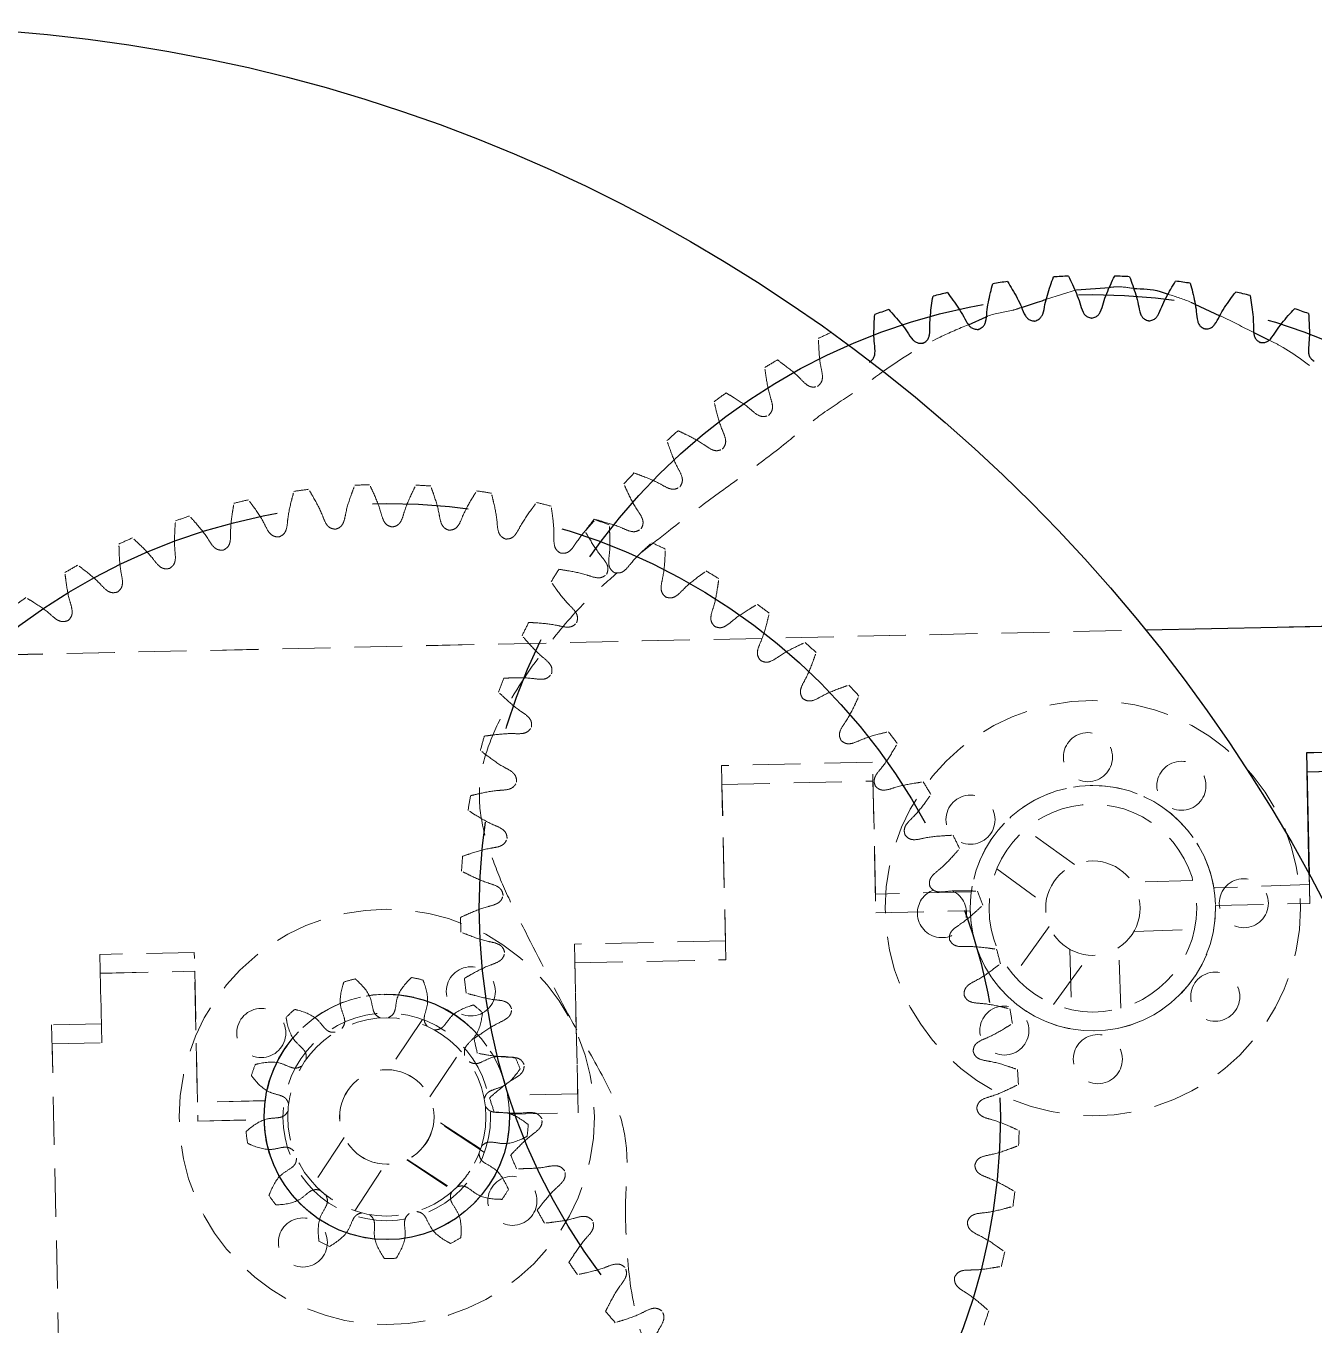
# Model space of a CAD drawing. Header units: millimetres. Extents: x 0 to 420, y 0 to 297.
# Drawn here: x 103.58 to 137.69, y 231.11 to 265.51 of the extents above; entities that cross this region are included whole.
import ezdxf

# ---------------------------------------------------------------- set-up
doc = ezdxf.new("R2010")
doc.units = ezdxf.units.MM
doc.linetypes.add('CENTERX2', pattern=[20.32, 12.7, -2.54, 2.54, -2.54])
doc.linetypes.add('HIDDEN', pattern=[1.905, 1.27, -0.635])

msp = doc.modelspace()

# ---------------------------------------------------------------- linework, layer by layer
at = {"color": 7, "linetype": 'HIDDEN', "lineweight": 18}
for p, q in [((130.607, 258.271), (131.397, 258.523)), ((89.42, 248.556), (133.236, 249.512)), ((89.421, 248.559), (141.423, 249.69)), ((141.496, 246.346), (137.497, 246.259)), ((126, 246.009), (122, 245.922)), ((126, 246.009), (122.001, 245.922)), ((126.076, 242.52), (126, 246.009)), ((126.076, 242.52), (126, 246.009)), ((137.497, 246.259), (137.573, 242.77)), ((122, 245.922), (122.102, 241.28)), ((122.001, 245.922), (122.102, 241.28)), ((137.508, 245.759), (141.507, 245.846)), ((137.584, 242.27), (137.508, 245.759)), ((122.011, 245.422), (126.01, 245.509)), ((122.113, 240.78), (122.011, 245.422)), ((122.012, 245.422), (126.011, 245.509)), ((122.113, 240.78), (122.012, 245.422)), ((126.01, 245.509), (126.087, 242.02)), ((126.011, 245.509), (126.087, 242.02)), ((131.348, 243.299), (130.049, 244.239)), ((129.289, 243.185), (130.585, 242.247)), ((137.567, 243.03), (137.573, 242.77)), ((137.584, 242.27), (137.567, 243.03)), ((128.614, 242.575), (126.076, 242.52)), ((128.614, 242.575), (126.076, 242.52)), ((134.485, 242.882), (132.886, 242.83)), ((135.074, 242.684), (135.04, 242.683)), ((135.074, 242.684), (135.04, 242.683)), ((137.573, 242.77), (135.074, 242.684)), ((137.573, 242.77), (135.074, 242.684)), ((135.084, 242.216), (137.584, 242.27)), ((135.084, 242.216), (137.584, 242.27)), ((126.087, 242.02), (128.586, 242.074)), ((126.087, 242.02), (128.586, 242.074)), ((130.681, 241.658), (129.741, 240.359)), ((132.927, 241.53), (134.529, 241.583)), ((122.102, 241.28), (118.103, 241.193)), ((122.102, 241.28), (118.103, 241.193)), ((118.103, 241.193), (118.189, 237.227)), ((118.103, 241.193), (118.189, 237.226)), ((108.036, 240.974), (105.536, 240.92)), ((108.036, 240.973), (105.536, 240.919)), ((105.536, 240.92), (105.576, 239.082)), ((105.536, 240.919), (105.576, 239.081)), ((108.122, 237.008), (108.036, 240.974)), ((108.122, 237.007), (108.036, 240.973)), ((130.795, 239.598), (131.733, 240.895)), ((131.221, 241.053), (131.273, 239.451)), ((132.572, 239.495), (132.52, 241.094)), ((118.113, 240.693), (122.113, 240.78)), ((118.2, 236.727), (118.113, 240.693)), ((118.114, 240.693), (122.113, 240.78)), ((118.2, 236.727), (118.114, 240.693)), ((105.547, 240.42), (108.046, 240.474)), ((105.547, 240.419), (108.046, 240.473)), ((105.587, 238.582), (105.547, 240.42)), ((105.587, 238.581), (105.547, 240.419)), ((108.046, 240.474), (108.133, 236.508)), ((108.046, 240.473), (108.133, 236.507)), ((114.081, 239.2), (113.19, 237.867)), ((105.576, 239.082), (104.258, 239.054)), ((105.576, 239.081), (104.258, 239.052)), ((104.258, 239.054), (104.606, 223.048)), ((104.258, 239.052), (104.607, 223.047)), ((104.269, 238.554), (105.587, 238.582)), ((104.269, 238.552), (105.587, 238.581)), ((104.617, 222.549), (104.269, 238.554)), ((104.618, 222.547), (104.269, 238.552)), ((114.272, 237.146), (115.161, 238.477)), ((109.915, 237.047), (108.122, 237.008)), ((109.915, 237.046), (108.122, 237.007)), ((118.189, 237.227), (116.336, 237.187)), ((118.189, 237.226), (116.336, 237.186)), ((116.385, 236.687), (118.2, 236.727)), ((116.385, 236.688), (118.2, 236.727)), ((108.133, 236.508), (109.887, 236.546)), ((108.133, 236.507), (109.887, 236.545)), ((115.72, 235.67), (114.387, 236.561)), ((115.62, 235.767), (114.389, 236.573)), ((112.004, 236.074), (111.198, 234.842)), ((112.287, 234.131), (113.093, 235.364)), ((113.666, 235.479), (114.996, 234.59)), ((113.676, 235.486), (114.91, 234.679))]:
    msp.add_line(p, q, dxfattribs=at)
at = {"color": 7, "linetype": 'Continuous', "lineweight": 25}
for p, q in [((131.397, 258.523), (132.276, 258.585)), ((134.536, 258.142), (135.197, 257.835)), ((128.538, 257.598), (129.012, 257.806)), ((136.096, 257.389), (136.5, 257.187)), ((133.236, 249.512), (141.423, 249.69)), ((141.496, 246.347), (137.497, 246.259)), ((137.497, 246.259), (137.567, 243.03)), ((137.508, 245.76), (141.507, 245.847)), ((137.567, 243.03), (137.508, 245.76))]:
    msp.add_line(p, q, dxfattribs=at)
msp.add_circle((99.742, 222.444), 43.065, dxfattribs=at)
at = {"color": 7, "linetype": 'CENTERX2'}
for centre, radius in [((131.835, 242.145), 16.25), ((113.135, 236.616), 16.25), ((113.135, 236.616), 3.25)]:
    msp.add_circle(centre, radius, dxfattribs=at)
at = {"color": 7, "linetype": 'HIDDEN', "lineweight": 18}
for centre, radius in [((131.835, 242.145), 5.5), ((131.704, 246.143), 0.65), ((134.179, 245.386), 0.65), ((131.835, 242.145), 3.25), ((128.594, 244.489), 0.65), ((131.835, 242.145), 2.75), ((131.835, 242.145), 2.75), ((131.835, 242.145), 1.25), ((131.835, 242.145), 1.25), ((135.833, 242.276), 0.65), ((113.135, 236.616), 5.5), ((115.359, 239.941), 0.65), ((135.076, 239.801), 0.65), ((113.135, 236.616), 3.25), ((113.136, 236.616), 3.25), ((109.81, 238.839), 0.65), ((129.491, 238.904), 0.65), ((113.135, 236.616), 2.75), ((113.135, 236.616), 2.625), ((131.966, 238.147), 0.65), ((113.135, 236.616), 1.25), ((113.136, 236.616), 1.25), ((116.461, 234.393), 0.65), ((110.912, 233.291), 0.65)]:
    msp.add_circle(centre, radius, dxfattribs=at)
at = {"color": 7, "linetype": 'Continuous', "lineweight": 25}
for radius, start, end in [(16.75, 97.7544, 99.1047), (16.75, 92.2159, 93.5662), (16.75, 86.6774, 88.0278), (16.75, 81.139, 82.4893), (16.75, 103.2928, 104.6432), (16.75, 75.6005, 76.9509), (16.75, 108.8313, 110.1816), (15.625, 95.642, 95.6786), (15.625, 90.1035, 90.1402), (15.625, 84.565, 84.6017), (16.75, 70.062, 71.4124), (15.625, 101.1804, 101.2171), (15.625, 79.0266, 79.0632), (15.625, 106.7189, 106.7556), (15.625, 73.4881, 73.5248)]:
    msp.add_arc((131.835, 242.145), radius, start, end, dxfattribs=at)
at = {"color": 7, "linetype": 'HIDDEN', "lineweight": 18}
for centre, radius, start, end in [((131.835, 242.145), 16.75, 114.3697, 115.7201), ((131.835, 242.145), 16.75, 119.9082, 121.2586), ((131.835, 242.145), 15.625, 112.2573, 112.294), ((131.835, 242.145), 15.625, 117.7958, 117.8325), ((131.835, 242.145), 16.75, 125.4467, 126.797), ((131.835, 242.145), 15.625, 123.3343, 123.3709), ((131.835, 242.145), 16.75, 130.9851, 132.3355), ((131.835, 242.145), 15.625, 128.8727, 128.9094), ((131.835, 242.145), 16.75, 136.5236, 137.8739), ((113.135, 236.616), 16.75, 97.0998, 98.4502), ((113.135, 236.616), 16.75, 91.5614, 92.9117), ((113.135, 236.616), 16.75, 86.0229, 87.3733), ((131.835, 242.145), 15.625, 134.4112, 134.4479), ((113.135, 236.616), 16.75, 102.6383, 103.9886), ((113.135, 236.616), 16.75, 80.4844, 81.8348), ((113.135, 236.616), 16.75, 74.946, 76.2963), ((113.135, 236.616), 16.75, 108.1768, 109.5271), ((113.135, 236.616), 15.625, 94.9874, 95.0241), ((113.135, 236.616), 15.625, 89.449, 89.4856), ((131.835, 242.145), 16.75, 142.062, 143.4124), ((113.135, 236.616), 16.75, 69.4075, 70.7579), ((131.835, 242.145), 15.625, 139.9497, 139.9863), ((113.135, 236.616), 16.75, 113.7152, 115.0656), ((113.135, 236.616), 15.625, 100.5259, 100.5626), ((113.135, 236.616), 15.625, 83.9105, 83.9472), ((113.135, 236.616), 15.625, 78.3721, 78.4087), ((113.135, 236.616), 15.625, 106.0644, 106.101), ((113.135, 236.616), 15.625, 72.8336, 72.8703), ((113.135, 236.616), 16.75, 63.8691, 65.2194), ((113.135, 236.616), 16.75, 119.2537, 120.604), ((113.135, 236.616), 15.625, 111.6028, 111.6395), ((131.835, 242.145), 16.75, 147.6005, 148.9509), ((131.835, 242.145), 15.625, 145.4881, 145.5248), ((113.135, 236.616), 15.625, 67.2951, 67.3318), ((113.135, 236.616), 16.75, 58.3306, 59.681), ((113.135, 236.616), 15.625, 117.1413, 117.178), ((113.135, 236.616), 16.75, 124.7921, 126.1425), ((113.135, 236.616), 15.625, 61.7567, 61.7933), ((113.135, 236.616), 16.75, 52.7921, 54.1425), ((113.135, 236.616), 15.625, 122.6797, 122.7164), ((131.835, 242.145), 16.75, 153.139, 154.4893), ((131.835, 242.145), 15.625, 151.0266, 151.0632), ((113.135, 236.616), 15.625, 56.2182, 56.2549), ((113.135, 236.616), 16.75, 47.2537, 48.604), ((113.135, 236.616), 15.625, 50.6797, 50.7164), ((131.835, 242.145), 16.75, 158.6774, 160.0278), ((131.835, 242.145), 15.625, 156.565, 156.6017), ((113.135, 236.616), 16.75, 41.7152, 43.0656), ((113.135, 236.616), 15.625, 45.1413, 45.178), ((131.835, 242.145), 16.75, 164.2159, 165.5662), ((131.835, 242.145), 15.625, 162.1035, 162.1402), ((113.135, 236.616), 16.75, 36.1768, 37.5271), ((113.135, 236.616), 15.625, 39.6028, 39.6395), ((131.835, 242.145), 15.625, 167.642, 167.6786), ((113.135, 236.616), 15.625, 34.0644, 34.101), ((113.135, 236.616), 16.75, 30.6383, 31.9886), ((131.835, 242.145), 3.25, 9.5353, 172.3993), ((131.835, 242.145), 16.75, 169.7544, 171.1047), ((131.835, 242.145), 15.625, 173.1804, 173.2171), ((113.135, 236.616), 15.625, 28.5259, 28.5626), ((113.135, 236.616), 16.75, 25.0998, 26.4502), ((131.835, 242.145), 16.75, 175.2928, 176.6432), ((127.837, 242.014), 0.65, 109.6238, 181.8766), ((127.837, 242.014), 0.65, 181.8766, 64.2175), ((113.135, 236.616), 15.625, 22.9874, 23.0241), ((113.135, 236.616), 16.75, 19.5614, 20.9117), ((131.835, 242.145), 15.625, 178.7189, 178.7556), ((131.835, 242.145), 3.25, 181.2492, 1.2492), ((131.835, 242.145), 16.75, 180.8313, 182.1816), ((113.135, 236.616), 15.625, 17.449, 17.4856), ((131.835, 242.145), 15.625, 184.2573, 184.294), ((113.135, 236.616), 16.75, 14.0229, 15.3733), ((113.135, 236.616), 3.75, 102.8698, 107.6814), ((113.135, 236.616), 3.75, 75.1775, 79.9891), ((131.835, 242.145), 16.75, 186.3697, 187.7201), ((113.136, 236.617), 3.25, 10.0959, 172.3961), ((113.136, 236.616), 3.25, 10.0991, 172.3993), ((113.135, 236.616), 15.625, 11.9105, 11.9472), ((113.135, 236.616), 3.75, 130.5621, 135.3737), ((113.135, 236.616), 3.75, 47.4852, 52.2968), ((131.835, 242.145), 15.625, 189.7958, 189.8325), ((113.135, 236.616), 16.75, 8.4844, 9.8348), ((131.835, 242.145), 16.75, 191.9082, 193.2586), ((113.135, 236.616), 3.75, 19.7929, 24.6045), ((113.135, 236.616), 15.625, 6.3721, 6.4087), ((113.135, 236.616), 3.75, 158.2544, 163.0661), ((131.835, 242.145), 15.625, 195.3343, 195.3709), ((113.135, 236.616), 16.75, 2.946, 4.2963), ((131.835, 242.145), 16.75, 197.4467, 198.797), ((113.135, 236.616), 15.625, 0.8336, 0.8703), ((113.136, 236.617), 3.25, 181.246, 1.246), ((113.136, 236.616), 3.25, 181.2492, 1.2492), ((113.135, 236.616), 3.75, 352.1006, 356.9122), ((131.835, 242.145), 15.625, 200.8727, 200.9094), ((113.135, 236.616), 3.75, 185.9468, 190.7584), ((113.135, 236.616), 16.75, 357.4075, 358.7579), ((131.835, 242.145), 16.75, 202.9851, 204.3355), ((113.135, 236.616), 15.625, 355.2951, 355.3318), ((131.835, 242.145), 15.625, 206.4112, 206.4479), ((113.135, 236.616), 3.75, 324.4083, 329.2199), ((113.135, 236.616), 16.75, 351.8691, 353.2194), ((113.135, 236.616), 3.75, 213.6391, 218.4507), ((131.835, 242.145), 16.75, 208.5236, 209.8739), ((131.835, 242.145), 15.625, 211.9497, 211.9863), ((113.135, 236.616), 15.625, 349.7567, 349.7933), ((113.135, 236.616), 3.75, 241.3314, 246.143), ((113.135, 236.616), 3.75, 296.716, 301.5276), ((113.135, 236.616), 16.75, 346.3306, 347.681), ((113.135, 236.616), 3.75, 269.0237, 273.8353), ((131.835, 242.145), 16.75, 214.062, 215.4124), ((131.835, 242.145), 15.625, 217.4881, 217.5248), ((113.135, 236.616), 15.625, 344.2182, 344.2549), ((131.835, 242.145), 16.75, 219.6005, 220.9509), ((131.835, 242.145), 15.625, 223.0266, 223.0632), ((113.135, 236.616), 16.75, 340.7921, 342.1425)]:
    msp.add_arc(centre, radius, start, end, dxfattribs=at)
at = {"color": 7, "linetype": 'Continuous', "lineweight": 25}
for points, knots in [([(129.575, 258.742), (129.618, 258.672), (129.75, 258.452), (129.917, 258.153), (130.013, 257.876), (130.103, 257.761), (130.186, 257.709), (130.253, 257.699), (130.289, 257.693)], [0, 0, 0, 0, 0.18705, 0.585608, 0.783425, 0.847614, 0.916243, 1, 1, 1, 1]), ([(130.299, 257.694), (130.334, 257.707), (130.397, 257.73), (130.468, 257.797), (130.534, 257.928), (130.573, 258.218), (130.678, 258.544), (130.765, 258.786), (130.793, 258.863)], [0, 0, 0, 0, 0.0837574, 0.1523862, 0.2165752, 0.4143916, 0.8129503, 1, 1, 1, 1]), ([(131.188, 258.883), (131.223, 258.809), (131.334, 258.578), (131.471, 258.263), (131.54, 257.978), (131.619, 257.855), (131.696, 257.796), (131.761, 257.779), (131.797, 257.77)], [0, 0, 0, 0, 0.18705, 0.585608, 0.783425, 0.847614, 0.916243, 1, 1, 1, 1]), ([(131.807, 257.77), (131.843, 257.779), (131.908, 257.796), (131.985, 257.856), (132.063, 257.979), (132.13, 258.264), (132.266, 258.58), (132.376, 258.811), (132.412, 258.885)], [0, 0, 0, 0, 0.083757, 0.152386, 0.216575, 0.414392, 0.81295, 1, 1, 1, 1]), ([(132.806, 258.867), (132.834, 258.79), (132.922, 258.549), (133.029, 258.223), (133.069, 257.933), (133.136, 257.803), (133.207, 257.736), (133.27, 257.713), (133.305, 257.701)], [0, 0, 0, 0, 0.18705, 0.585608, 0.783425, 0.847614, 0.916243, 1, 1, 1, 1]), ([(133.315, 257.7), (133.352, 257.705), (133.418, 257.716), (133.501, 257.768), (133.591, 257.884), (133.685, 258.161), (133.851, 258.461), (133.982, 258.681), (134.025, 258.751)], [0, 0, 0, 0, 0.083757, 0.152386, 0.216575, 0.414392, 0.81295, 1, 1, 1, 1]), ([(127.984, 258.446), (128.033, 258.381), (128.186, 258.175), (128.381, 257.893), (128.503, 257.627), (128.604, 257.521), (128.692, 257.477), (128.759, 257.474), (128.796, 257.472)], [0, 0, 0, 0, 0.1870497, 0.5856084, 0.7834248, 0.8476138, 0.9162426, 1, 1, 1, 1]), ([(128.805, 257.473), (128.839, 257.489), (128.9, 257.518), (128.964, 257.592), (129.017, 257.728), (129.028, 258.021), (129.101, 258.356), (129.164, 258.605), (129.185, 258.684)], [0, 0, 0, 0, 0.0837574, 0.1523862, 0.2165752, 0.4143916, 0.8129503, 1, 1, 1, 1]), ([(132.913, 258.557), (133.151, 258.551), (133.467, 258.544), (133.758, 258.431), (133.829, 258.404)], [0, 0, 0, 0, 0.75507, 1, 1, 1, 1]), ([(134.415, 258.695), (134.436, 258.616), (134.5, 258.368), (134.575, 258.033), (134.587, 257.74), (134.641, 257.604), (134.705, 257.531), (134.766, 257.502), (134.8, 257.486)], [0, 0, 0, 0, 0.18705, 0.585608, 0.783425, 0.847614, 0.916243, 1, 1, 1, 1]), ([(134.809, 257.484), (134.846, 257.486), (134.914, 257.49), (135.001, 257.534), (135.101, 257.641), (135.222, 257.907), (135.416, 258.191), (135.568, 258.397), (135.617, 258.463)], [0, 0, 0, 0, 0.083757, 0.152386, 0.216575, 0.414392, 0.81295, 1, 1, 1, 1]), ([(127.34, 257.109), (127.372, 257.129), (127.43, 257.163), (127.486, 257.243), (127.526, 257.384), (127.509, 257.676), (127.549, 258.017), (127.588, 258.27), (127.601, 258.351)], [0, 0, 0, 0, 0.083757, 0.152386, 0.216575, 0.414392, 0.81295, 1, 1, 1, 1]), ([(129.946, 258.057), (130.087, 258.103), (130.307, 258.176), (130.528, 258.246), (130.607, 258.271)], [0, 0, 0, 0, 0.639981, 1, 1, 1, 1]), ([(136.001, 258.369), (136.013, 258.288), (136.054, 258.035), (136.095, 257.694), (136.079, 257.402), (136.12, 257.261), (136.177, 257.182), (136.235, 257.147), (136.266, 257.128)], [0, 0, 0, 0, 0.18705, 0.585608, 0.783425, 0.847614, 0.916243, 1, 1, 1, 1]), ([(125.917, 256.606), (125.947, 256.628), (126.001, 256.668), (126.049, 256.753), (126.075, 256.897), (126.03, 257.186), (126.037, 257.529), (126.052, 257.785), (126.056, 257.867)], [0, 0, 0, 0, 0.083757, 0.152386, 0.216575, 0.414392, 0.81295, 1, 1, 1, 1]), ([(126.429, 257.998), (126.484, 257.938), (126.656, 257.748), (126.878, 257.486), (127.024, 257.233), (127.135, 257.137), (127.226, 257.102), (127.294, 257.105), (127.331, 257.107)], [0, 0, 0, 0, 0.18705, 0.585608, 0.783425, 0.847614, 0.916243, 1, 1, 1, 1]), ([(136.276, 257.126), (136.313, 257.124), (136.38, 257.122), (136.471, 257.157), (136.582, 257.253), (136.727, 257.507), (136.948, 257.77), (137.119, 257.96), (137.174, 258.021)], [0, 0, 0, 0, 0.083757, 0.152386, 0.216575, 0.414392, 0.81295, 1, 1, 1, 1]), ([(137.547, 257.891), (137.552, 257.809), (137.568, 257.553), (137.576, 257.21), (137.532, 256.921), (137.559, 256.777), (137.608, 256.693), (137.662, 256.653), (137.692, 256.631)], [0, 0, 0, 0, 0.18705, 0.585608, 0.783425, 0.847614, 0.916243, 1, 1, 1, 1])]:
    msp.add_open_spline(points, degree=3, knots=knots, dxfattribs=at)
at = {"color": 7, "linetype": 'HIDDEN', "lineweight": 18}
for points, knots in [([(132.276, 258.585), (132.353, 258.593), (132.566, 258.614), (132.778, 258.579), (132.913, 258.557)], [0, 0, 0, 0, 0.362286, 1, 1, 1, 1]), ([(133.829, 258.404), (134.035, 258.339), (134.276, 258.264), (134.503, 258.157), (134.536, 258.142)], [0, 0, 0, 0, 0.855701, 1, 1, 1, 1]), ([(129.012, 257.806), (129.023, 257.811), (129.244, 257.909), (129.577, 257.925), (129.87, 258.029), (129.946, 258.057)], [0, 0, 0, 0, 0.03869, 0.749278, 1, 1, 1, 1]), ([(135.197, 257.835), (135.209, 257.83), (135.512, 257.689), (135.81, 257.536), (136.096, 257.389)], [0, 0, 0, 0, 0.037894, 1, 1, 1, 1]), ([(119.892, 251.575), (120.125, 251.76), (120.705, 252.22), (121.642, 252.942), (122.723, 253.709), (123.708, 254.446), (124.564, 255.197), (125.453, 255.745), (126.472, 256.516), (127.495, 257.164), (128.286, 257.493), (128.538, 257.598)], [0, 0, 0, 0, 0.084654, 0.210192, 0.335736, 0.461054, 0.559576, 0.658249, 0.756849, 0.922602, 1, 1, 1, 1]), ([(124.549, 255.967), (124.576, 255.992), (124.626, 256.037), (124.667, 256.126), (124.679, 256.272), (124.606, 256.555), (124.58, 256.898), (124.569, 257.154), (124.566, 257.236)], [0, 0, 0, 0, 0.083757, 0.152386, 0.216575, 0.414392, 0.81295, 1, 1, 1, 1]), ([(136.5, 257.187), (136.6, 257.139), (137.114, 256.894), (137.776, 256.328), (138.675, 255.797), (139.294, 255.266), (139.896, 254.818), (140.609, 254.322), (141.419, 253.656), (142.635, 252.677), (143.876, 251.455), (145.049, 250.024), (145.925, 248.65), (146.551, 247.209), (146.938, 245.69), (147.208, 243.848), (147.484, 241.934), (147.93, 239.978), (148.376, 238.392), (148.775, 236.919), (148.694, 235.589), (148.352, 234.828), (148.2, 234.492)], [0, 0, 0, 0, 0.012074, 0.06226, 0.094196, 0.126133, 0.151221, 0.176306, 0.221124, 0.265918, 0.347179, 0.411034, 0.468037, 0.52502, 0.582023, 0.639065, 0.728698, 0.79352, 0.858342, 0.90918, 0.959771, 1, 1, 1, 1]), ([(123.483, 256.664), (123.549, 256.615), (123.755, 256.462), (124.023, 256.248), (124.215, 256.027), (124.343, 255.955), (124.439, 255.938), (124.504, 255.954), (124.54, 255.962)], [0, 0, 0, 0, 0.18705, 0.585608, 0.783425, 0.847614, 0.916243, 1, 1, 1, 1]), ([(123.249, 255.199), (123.274, 255.227), (123.319, 255.277), (123.351, 255.369), (123.349, 255.515), (123.249, 255.79), (123.19, 256.128), (123.155, 256.382), (123.144, 256.464)], [0, 0, 0, 0, 0.0837574, 0.1523862, 0.2165752, 0.4143916, 0.8129503, 1, 1, 1, 1]), ([(122.121, 255.791), (122.191, 255.748), (122.411, 255.616), (122.698, 255.428), (122.911, 255.227), (123.045, 255.167), (123.142, 255.16), (123.206, 255.182), (123.241, 255.194)], [0, 0, 0, 0, 0.18705, 0.585608, 0.783425, 0.847614, 0.916243, 1, 1, 1, 1]), ([(122.029, 254.31), (122.051, 254.339), (122.092, 254.393), (122.114, 254.488), (122.098, 254.634), (121.972, 254.898), (121.88, 255.229), (121.821, 255.478), (121.802, 255.558)], [0, 0, 0, 0, 0.083757, 0.152386, 0.216575, 0.414392, 0.81295, 1, 1, 1, 1]), ([(120.849, 254.789), (120.923, 254.754), (121.155, 254.643), (121.459, 254.484), (121.69, 254.305), (121.829, 254.258), (121.926, 254.26), (121.988, 254.288), (122.021, 254.303)], [0, 0, 0, 0, 0.18705, 0.585608, 0.783425, 0.847614, 0.916243, 1, 1, 1, 1]), ([(120.901, 253.307), (120.92, 253.338), (120.955, 253.396), (120.968, 253.492), (120.938, 253.636), (120.787, 253.886), (120.664, 254.207), (120.581, 254.449), (120.555, 254.527)], [0, 0, 0, 0, 0.083757, 0.152386, 0.216575, 0.414392, 0.81295, 1, 1, 1, 1]), ([(119.68, 253.67), (119.757, 253.642), (119.998, 253.554), (120.316, 253.425), (120.564, 253.269), (120.706, 253.236), (120.803, 253.247), (120.862, 253.281), (120.894, 253.3)], [0, 0, 0, 0, 0.18705, 0.585608, 0.783425, 0.847614, 0.916243, 1, 1, 1, 1]), ([(111.767, 252.181), (111.731, 252.187), (111.664, 252.198), (111.582, 252.25), (111.493, 252.367), (111.401, 252.644), (111.237, 252.946), (111.107, 253.167), (111.065, 253.237)], [0, 0, 0, 0, 0.0837574, 0.1523862, 0.2165752, 0.4143916, 0.8129503, 1, 1, 1, 1]), ([(111.777, 252.182), (111.812, 252.194), (111.876, 252.216), (111.947, 252.282), (112.015, 252.412), (112.057, 252.702), (112.166, 253.027), (112.256, 253.268), (112.285, 253.344)], [0, 0, 0, 0, 0.083757, 0.152386, 0.216575, 0.414392, 0.81295, 1, 1, 1, 1]), ([(113.276, 252.24), (113.24, 252.25), (113.175, 252.267), (113.098, 252.327), (113.021, 252.451), (112.956, 252.737), (112.822, 253.053), (112.714, 253.285), (112.679, 253.36)], [0, 0, 0, 0, 0.083757, 0.152386, 0.216575, 0.414392, 0.81295, 1, 1, 1, 1]), ([(113.286, 252.24), (113.322, 252.249), (113.387, 252.265), (113.465, 252.324), (113.545, 252.447), (113.615, 252.731), (113.754, 253.044), (113.867, 253.275), (113.903, 253.348)], [0, 0, 0, 0, 0.083757, 0.152386, 0.216575, 0.414392, 0.81295, 1, 1, 1, 1]), ([(114.783, 252.154), (114.748, 252.167), (114.685, 252.19), (114.615, 252.258), (114.55, 252.389), (114.513, 252.679), (114.41, 253.007), (114.324, 253.248), (114.297, 253.326)], [0, 0, 0, 0, 0.083757, 0.152386, 0.216575, 0.414392, 0.81295, 1, 1, 1, 1]), ([(119.875, 252.199), (119.891, 252.232), (119.92, 252.293), (119.924, 252.391), (119.88, 252.53), (119.705, 252.765), (119.552, 253.072), (119.446, 253.306), (119.412, 253.38)], [0, 0, 0, 0, 0.083757, 0.152386, 0.216575, 0.414392, 0.81295, 1, 1, 1, 1]), ([(108.812, 251.631), (108.844, 251.649), (108.902, 251.683), (108.959, 251.762), (109.001, 251.903), (108.987, 252.195), (109.031, 252.535), (109.073, 252.788), (109.087, 252.869)], [0, 0, 0, 0, 0.083757, 0.152386, 0.216575, 0.414392, 0.81295, 1, 1, 1, 1]), ([(110.271, 251.976), (110.234, 251.978), (110.167, 251.983), (110.08, 252.028), (109.98, 252.134), (109.862, 252.402), (109.67, 252.687), (109.519, 252.894), (109.471, 252.96)], [0, 0, 0, 0, 0.083757, 0.152386, 0.216575, 0.414392, 0.81295, 1, 1, 1, 1]), ([(110.281, 251.978), (110.315, 251.993), (110.376, 252.022), (110.441, 252.095), (110.495, 252.23), (110.51, 252.523), (110.587, 252.857), (110.653, 253.105), (110.674, 253.184)], [0, 0, 0, 0, 0.083757, 0.152386, 0.216575, 0.414392, 0.81295, 1, 1, 1, 1]), ([(114.793, 252.153), (114.83, 252.158), (114.896, 252.168), (114.979, 252.219), (115.071, 252.333), (115.168, 252.609), (115.337, 252.908), (115.472, 253.126), (115.514, 253.196)], [0, 0, 0, 0, 0.083757, 0.152386, 0.216575, 0.414392, 0.81295, 1, 1, 1, 1]), ([(116.275, 251.922), (116.242, 251.938), (116.181, 251.968), (116.118, 252.042), (116.065, 252.179), (116.056, 252.471), (115.986, 252.807), (115.924, 253.056), (115.905, 253.135)], [0, 0, 0, 0, 0.083757, 0.152386, 0.216575, 0.414392, 0.81295, 1, 1, 1, 1]), ([(116.285, 251.92), (116.322, 251.922), (116.389, 251.925), (116.477, 251.968), (116.578, 252.073), (116.702, 252.338), (116.899, 252.619), (117.054, 252.824), (117.104, 252.889)], [0, 0, 0, 0, 0.083757, 0.152386, 0.216575, 0.414392, 0.81295, 1, 1, 1, 1]), ([(108.802, 251.628), (108.765, 251.627), (108.698, 251.625), (108.607, 251.661), (108.497, 251.757), (108.354, 252.012), (108.135, 252.277), (107.965, 252.469), (107.91, 252.53)], [0, 0, 0, 0, 0.083757, 0.152386, 0.216575, 0.414392, 0.81295, 1, 1, 1, 1]), ([(117.738, 251.548), (117.706, 251.567), (117.649, 251.602), (117.593, 251.682), (117.554, 251.823), (117.573, 252.115), (117.535, 252.456), (117.498, 252.71), (117.486, 252.791)], [0, 0, 0, 0, 0.083757, 0.152386, 0.216575, 0.414392, 0.81295, 1, 1, 1, 1]), ([(107.383, 251.143), (107.413, 251.165), (107.467, 251.205), (107.517, 251.288), (107.545, 251.432), (107.503, 251.722), (107.514, 252.065), (107.531, 252.321), (107.537, 252.402)], [0, 0, 0, 0, 0.083757, 0.152386, 0.216575, 0.414392, 0.81295, 1, 1, 1, 1]), ([(117.747, 251.545), (117.784, 251.543), (117.851, 251.54), (117.943, 251.574), (118.054, 251.669), (118.203, 251.921), (118.426, 252.181), (118.6, 252.37), (118.656, 252.43)], [0, 0, 0, 0, 0.083757, 0.152386, 0.216575, 0.414392, 0.81295, 1, 1, 1, 1]), ([(118.625, 252.443), (118.704, 252.423), (118.952, 252.358), (119.281, 252.26), (119.543, 252.129), (119.688, 252.11), (119.783, 252.131), (119.838, 252.17), (119.868, 252.191)], [0, 0, 0, 0, 0.18705, 0.585608, 0.783425, 0.847614, 0.916243, 1, 1, 1, 1]), ([(119.157, 251.034), (119.128, 251.056), (119.074, 251.097), (119.026, 251.181), (119.001, 251.326), (119.048, 251.614), (119.044, 251.958), (119.031, 252.214), (119.027, 252.296)], [0, 0, 0, 0, 0.0837574, 0.1523862, 0.2165752, 0.4143916, 0.8129503, 1, 1, 1, 1]), ([(107.374, 251.14), (107.337, 251.135), (107.27, 251.126), (107.176, 251.153), (107.058, 251.239), (106.89, 251.479), (106.647, 251.721), (106.459, 251.896), (106.399, 251.951)], [0, 0, 0, 0, 0.083757, 0.152386, 0.216575, 0.414392, 0.81295, 1, 1, 1, 1]), ([(118.96, 250.998), (118.973, 251.033), (118.996, 251.096), (118.99, 251.193), (118.933, 251.328), (118.737, 251.545), (118.555, 251.836), (118.427, 252.058), (118.386, 252.129)], [0, 0, 0, 0, 0.083757, 0.152386, 0.216575, 0.414392, 0.81295, 1, 1, 1, 1]), ([(106.008, 250.52), (106.035, 250.545), (106.086, 250.589), (106.127, 250.678), (106.141, 250.823), (106.071, 251.108), (106.049, 251.45), (106.042, 251.707), (106.039, 251.788)], [0, 0, 0, 0, 0.083757, 0.152386, 0.216575, 0.414392, 0.81295, 1, 1, 1, 1]), ([(119.166, 251.03), (119.203, 251.025), (119.27, 251.015), (119.364, 251.04), (119.484, 251.124), (119.656, 251.36), (119.904, 251.598), (120.095, 251.769), (120.156, 251.824)], [0, 0, 0, 0, 0.083757, 0.152386, 0.216575, 0.414392, 0.81295, 1, 1, 1, 1]), ([(120.521, 250.385), (120.493, 250.41), (120.444, 250.456), (120.404, 250.545), (120.393, 250.691), (120.468, 250.974), (120.497, 251.316), (120.509, 251.572), (120.513, 251.654)], [0, 0, 0, 0, 0.083757, 0.152386, 0.216575, 0.414392, 0.81295, 1, 1, 1, 1]), ([(105.999, 250.516), (105.963, 250.507), (105.897, 250.493), (105.801, 250.51), (105.675, 250.584), (105.485, 250.807), (105.219, 251.025), (105.015, 251.18), (104.95, 251.23)], [0, 0, 0, 0, 0.083757, 0.152386, 0.216575, 0.414392, 0.81295, 1, 1, 1, 1]), ([(104.699, 249.767), (104.724, 249.794), (104.77, 249.844), (104.803, 249.936), (104.802, 250.082), (104.705, 250.358), (104.65, 250.697), (104.618, 250.951), (104.608, 251.033)], [0, 0, 0, 0, 0.083757, 0.152386, 0.216575, 0.414392, 0.81295, 1, 1, 1, 1]), ([(143.273, 231.232), (143.187, 231.205), (142.747, 231.069), (141.715, 230.882), (140.18, 230.778), (138.576, 230.493), (137.237, 230.21), (136.197, 230.087), (135.216, 229.724), (134.17, 229.316), (133.016, 228.765), (131.623, 228.254), (130.14, 227.674), (128.604, 227.063), (127.17, 226.789), (125.703, 226.782), (124.203, 227.068), (122.853, 227.485), (121.732, 228.001), (120.875, 228.657), (120.21, 229.871), (119.634, 231.454), (119.472, 233.13), (119.442, 234.487), (119.536, 235.527), (119.357, 236.747), (118.701, 237.988), (117.774, 239.595), (117.018, 241.112), (116.321, 242.468), (115.921, 243.448), (115.603, 244.459), (115.549, 245.531), (115.84, 246.559), (116.445, 247.788), (117.324, 249.056), (118.321, 250.224), (118.974, 250.796), (119.235, 251.025)], [0, 0, 0, 0, 0.005572, 0.028715, 0.065109, 0.101481, 0.130073, 0.150448, 0.16645, 0.195002, 0.220527, 0.246049, 0.287401, 0.319888, 0.34886, 0.377834, 0.410747, 0.443703, 0.465661, 0.487547, 0.509482, 0.550714, 0.591991, 0.61365, 0.635309, 0.656922, 0.689342, 0.721816, 0.772877, 0.794855, 0.816836, 0.838783, 0.860694, 0.882609, 0.904576, 0.945904, 0.978385, 1, 1, 1, 1]), ([(117.693, 251.12), (117.773, 251.107), (118.027, 251.067), (118.364, 251.002), (118.637, 250.896), (118.783, 250.891), (118.876, 250.921), (118.927, 250.965), (118.954, 250.99)], [0, 0, 0, 0, 0.18705, 0.585608, 0.783425, 0.847614, 0.916243, 1, 1, 1, 1]), ([(120.529, 250.381), (120.565, 250.372), (120.631, 250.356), (120.727, 250.372), (120.855, 250.443), (121.049, 250.662), (121.318, 250.875), (121.525, 251.027), (121.591, 251.075)], [0, 0, 0, 0, 0.083757, 0.152386, 0.216575, 0.414392, 0.81295, 1, 1, 1, 1]), ([(121.815, 249.608), (121.79, 249.636), (121.745, 249.686), (121.715, 249.778), (121.718, 249.925), (121.82, 250.199), (121.881, 250.537), (121.918, 250.791), (121.93, 250.872)], [0, 0, 0, 0, 0.083757, 0.152386, 0.216575, 0.414392, 0.81295, 1, 1, 1, 1]), ([(118.166, 249.714), (118.175, 249.75), (118.192, 249.815), (118.177, 249.911), (118.107, 250.04), (117.891, 250.237), (117.682, 250.509), (117.533, 250.718), (117.485, 250.784)], [0, 0, 0, 0, 0.083757, 0.152386, 0.216575, 0.414392, 0.81295, 1, 1, 1, 1]), ([(104.69, 249.762), (104.655, 249.75), (104.591, 249.729), (104.494, 249.738), (104.361, 249.799), (104.151, 250.002), (103.865, 250.193), (103.648, 250.328), (103.578, 250.371)], [0, 0, 0, 0, 0.083757, 0.152386, 0.216575, 0.414392, 0.81295, 1, 1, 1, 1]), ([(121.823, 249.603), (121.858, 249.59), (121.922, 249.568), (122.019, 249.575), (122.153, 249.634), (122.368, 249.833), (122.656, 250.019), (122.877, 250.15), (122.947, 250.191)], [0, 0, 0, 0, 0.083757, 0.152386, 0.216575, 0.414392, 0.81295, 1, 1, 1, 1]), ([(123.029, 248.71), (123.007, 248.74), (122.967, 248.794), (122.945, 248.889), (122.962, 249.034), (123.09, 249.298), (123.184, 249.628), (123.245, 249.877), (123.264, 249.956)], [0, 0, 0, 0, 0.083757, 0.152386, 0.216575, 0.414392, 0.81295, 1, 1, 1, 1]), ([(116.892, 249.713), (116.974, 249.708), (117.23, 249.693), (117.572, 249.66), (117.854, 249.581), (118, 249.591), (118.089, 249.629), (118.136, 249.678), (118.161, 249.705)], [0, 0, 0, 0, 0.18705, 0.585608, 0.783425, 0.847614, 0.916243, 1, 1, 1, 1]), ([(117.499, 248.359), (117.505, 248.396), (117.516, 248.462), (117.491, 248.557), (117.409, 248.678), (117.175, 248.853), (116.94, 249.104), (116.772, 249.297), (116.718, 249.359)], [0, 0, 0, 0, 0.083757, 0.152386, 0.216575, 0.414392, 0.81295, 1, 1, 1, 1]), ([(123.036, 248.704), (123.07, 248.688), (123.131, 248.66), (123.228, 248.657), (123.367, 248.703), (123.6, 248.88), (123.905, 249.037), (124.137, 249.146), (124.212, 249.181)], [0, 0, 0, 0, 0.083757, 0.152386, 0.216575, 0.414392, 0.81295, 1, 1, 1, 1]), ([(124.15, 247.699), (124.131, 247.73), (124.096, 247.788), (124.084, 247.885), (124.115, 248.028), (124.268, 248.278), (124.393, 248.597), (124.478, 248.839), (124.505, 248.916)], [0, 0, 0, 0, 0.083757, 0.152386, 0.216575, 0.414392, 0.81295, 1, 1, 1, 1]), ([(116.232, 248.236), (116.314, 248.239), (116.57, 248.248), (116.913, 248.248), (117.201, 248.197), (117.346, 248.22), (117.431, 248.268), (117.472, 248.321), (117.495, 248.35)], [0, 0, 0, 0, 0.18705, 0.585608, 0.783425, 0.847614, 0.916243, 1, 1, 1, 1]), ([(124.157, 247.692), (124.189, 247.673), (124.247, 247.639), (124.343, 247.627), (124.486, 247.659), (124.735, 247.813), (125.054, 247.94), (125.295, 248.026), (125.373, 248.053)], [0, 0, 0, 0, 0.083757, 0.152386, 0.216575, 0.414392, 0.81295, 1, 1, 1, 1]), ([(116.966, 246.947), (116.969, 246.984), (116.973, 247.051), (116.94, 247.142), (116.846, 247.255), (116.596, 247.407), (116.338, 247.634), (116.152, 247.81), (116.093, 247.866)], [0, 0, 0, 0, 0.083757, 0.152386, 0.216575, 0.414392, 0.81295, 1, 1, 1, 1]), ([(125.168, 246.584), (125.152, 246.617), (125.123, 246.678), (125.12, 246.776), (125.165, 246.915), (125.341, 247.149), (125.497, 247.455), (125.604, 247.687), (125.639, 247.762)], [0, 0, 0, 0, 0.083757, 0.152386, 0.216575, 0.414392, 0.81295, 1, 1, 1, 1]), ([(115.717, 246.701), (115.798, 246.712), (116.052, 246.746), (116.394, 246.78), (116.685, 246.757), (116.827, 246.794), (116.908, 246.849), (116.943, 246.906), (116.963, 246.937)], [0, 0, 0, 0, 0.18705, 0.585608, 0.783425, 0.847614, 0.916243, 1, 1, 1, 1]), ([(125.174, 246.576), (125.204, 246.554), (125.259, 246.515), (125.354, 246.493), (125.499, 246.512), (125.761, 246.641), (126.091, 246.737), (126.34, 246.799), (126.419, 246.819)], [0, 0, 0, 0, 0.083757, 0.152386, 0.216575, 0.414392, 0.81295, 1, 1, 1, 1]), ([(126.074, 245.376), (126.061, 245.411), (126.038, 245.474), (126.045, 245.572), (126.103, 245.706), (126.301, 245.922), (126.485, 246.211), (126.615, 246.432), (126.656, 246.503)], [0, 0, 0, 0, 0.083757, 0.152386, 0.216575, 0.414392, 0.81295, 1, 1, 1, 1]), ([(116.572, 245.489), (116.571, 245.526), (116.569, 245.593), (116.527, 245.681), (116.423, 245.785), (116.159, 245.912), (115.881, 246.113), (115.678, 246.27), (115.614, 246.32)], [0, 0, 0, 0, 0.083757, 0.152386, 0.216575, 0.414392, 0.81295, 1, 1, 1, 1]), ([(115.352, 245.124), (115.432, 245.143), (115.682, 245.202), (116.018, 245.268), (116.311, 245.273), (116.448, 245.324), (116.523, 245.386), (116.554, 245.446), (116.57, 245.479)], [0, 0, 0, 0, 0.1870497, 0.5856084, 0.7834248, 0.8476138, 0.9162426, 1, 1, 1, 1]), ([(126.079, 245.368), (126.107, 245.343), (126.157, 245.299), (126.25, 245.268), (126.396, 245.272), (126.67, 245.376), (127.008, 245.439), (127.261, 245.477), (127.342, 245.489)], [0, 0, 0, 0, 0.0837574, 0.1523862, 0.2165752, 0.4143916, 0.8129503, 1, 1, 1, 1]), ([(126.859, 244.086), (126.85, 244.122), (126.833, 244.188), (126.849, 244.284), (126.92, 244.412), (127.137, 244.607), (127.349, 244.878), (127.499, 245.086), (127.547, 245.152)], [0, 0, 0, 0, 0.083757, 0.152386, 0.216575, 0.414392, 0.81295, 1, 1, 1, 1]), ([(116.321, 244), (116.316, 244.037), (116.307, 244.104), (116.257, 244.187), (116.144, 244.28), (115.869, 244.381), (115.572, 244.554), (115.356, 244.691), (115.287, 244.735)], [0, 0, 0, 0, 0.083757, 0.152386, 0.216575, 0.414392, 0.81295, 1, 1, 1, 1]), ([(115.142, 243.52), (115.219, 243.546), (115.462, 243.628), (115.791, 243.727), (116.082, 243.76), (116.214, 243.824), (116.282, 243.893), (116.306, 243.956), (116.32, 243.99)], [0, 0, 0, 0, 0.18705, 0.585608, 0.783425, 0.847614, 0.916243, 1, 1, 1, 1]), ([(126.864, 244.078), (126.889, 244.051), (126.935, 244.001), (127.024, 243.962), (127.17, 243.952), (127.452, 244.028), (127.794, 244.059), (128.05, 244.072), (128.132, 244.077)], [0, 0, 0, 0, 0.083757, 0.152386, 0.216575, 0.414392, 0.81295, 1, 1, 1, 1]), ([(127.516, 242.727), (127.51, 242.764), (127.5, 242.83), (127.525, 242.925), (127.608, 243.045), (127.843, 243.219), (128.08, 243.468), (128.25, 243.66), (128.304, 243.721)], [0, 0, 0, 0, 0.083757, 0.152386, 0.216575, 0.414392, 0.81295, 1, 1, 1, 1]), ([(116.214, 242.494), (116.206, 242.53), (116.191, 242.596), (116.133, 242.674), (116.011, 242.756), (115.728, 242.83), (115.416, 242.973), (115.187, 243.089), (115.114, 243.126)], [0, 0, 0, 0, 0.083757, 0.152386, 0.216575, 0.414392, 0.81295, 1, 1, 1, 1]), ([(127.52, 242.718), (127.542, 242.688), (127.583, 242.635), (127.668, 242.587), (127.812, 242.563), (128.101, 242.612), (128.444, 242.609), (128.7, 242.598), (128.782, 242.594)], [0, 0, 0, 0, 0.0837574, 0.1523862, 0.2165752, 0.4143916, 0.8129503, 1, 1, 1, 1]), ([(115.087, 241.902), (115.162, 241.936), (115.395, 242.041), (115.713, 242.171), (115.999, 242.232), (116.124, 242.308), (116.186, 242.384), (116.204, 242.449), (116.214, 242.484)], [0, 0, 0, 0, 0.18705, 0.585608, 0.783425, 0.847614, 0.916243, 1, 1, 1, 1]), ([(128.038, 241.311), (128.036, 241.348), (128.033, 241.415), (128.067, 241.506), (128.161, 241.618), (128.412, 241.768), (128.671, 241.993), (128.859, 242.168), (128.919, 242.224)], [0, 0, 0, 0, 0.083757, 0.152386, 0.216575, 0.414392, 0.81295, 1, 1, 1, 1]), ([(116.253, 240.985), (116.242, 241.02), (116.22, 241.084), (116.155, 241.156), (116.026, 241.226), (115.737, 241.272), (115.413, 241.385), (115.174, 241.478), (115.097, 241.507)], [0, 0, 0, 0, 0.083757, 0.152386, 0.216575, 0.414392, 0.81295, 1, 1, 1, 1]), ([(128.041, 241.301), (128.061, 241.27), (128.096, 241.212), (128.177, 241.157), (128.318, 241.119), (128.61, 241.14), (128.951, 241.104), (129.205, 241.068), (129.286, 241.056)], [0, 0, 0, 0, 0.0837574, 0.1523862, 0.2165752, 0.4143916, 0.8129503, 1, 1, 1, 1]), ([(115.189, 240.287), (115.26, 240.327), (115.482, 240.455), (115.786, 240.615), (116.065, 240.703), (116.182, 240.791), (116.236, 240.872), (116.248, 240.939), (116.254, 240.975)], [0, 0, 0, 0, 0.1870497, 0.5856084, 0.7834248, 0.8476138, 0.9162426, 1, 1, 1, 1]), ([(128.422, 239.85), (128.424, 239.887), (128.426, 239.955), (128.469, 240.042), (128.573, 240.145), (128.838, 240.27), (129.118, 240.469), (129.321, 240.625), (129.386, 240.675)], [0, 0, 0, 0, 0.083757, 0.152386, 0.216575, 0.414392, 0.81295, 1, 1, 1, 1]), ([(111.948, 238.957), (111.97, 238.992), (112.012, 239.055), (112.025, 239.164), (111.988, 239.322), (111.857, 239.619), (111.924, 239.951), (111.988, 240.161), (111.997, 240.189)], [0, 0, 0, 0, 0.097265, 0.176196, 0.251012, 0.478778, 0.932445, 1, 1, 1, 1]), ([(112.3, 240.272), (112.321, 240.252), (112.483, 240.104), (112.71, 239.852), (112.748, 239.529), (112.797, 239.375), (112.864, 239.288), (112.931, 239.254), (112.968, 239.236)], [0, 0, 0, 0, 0.067555, 0.521222, 0.748988, 0.823804, 0.902735, 1, 1, 1, 1]), ([(113.172, 239.241), (113.208, 239.261), (113.274, 239.298), (113.336, 239.388), (113.377, 239.545), (113.399, 239.869), (113.613, 240.132), (113.767, 240.288), (113.787, 240.309)], [0, 0, 0, 0, 0.097265, 0.176196, 0.251012, 0.478778, 0.932445, 1, 1, 1, 1]), ([(114.095, 240.241), (114.104, 240.214), (114.179, 240.008), (114.263, 239.679), (114.147, 239.376), (114.118, 239.216), (114.136, 239.108), (114.181, 239.047), (114.205, 239.013)], [0, 0, 0, 0, 0.067555, 0.521222, 0.748988, 0.823804, 0.902735, 1, 1, 1, 1]), ([(116.438, 239.487), (116.423, 239.52), (116.395, 239.582), (116.323, 239.648), (116.188, 239.704), (115.896, 239.722), (115.563, 239.803), (115.316, 239.873), (115.237, 239.895)], [0, 0, 0, 0, 0.083757, 0.152386, 0.216575, 0.414392, 0.81295, 1, 1, 1, 1]), ([(128.424, 239.841), (128.44, 239.807), (128.47, 239.747), (128.545, 239.684), (128.682, 239.632), (128.974, 239.625), (129.311, 239.556), (129.56, 239.496), (129.639, 239.477)], [0, 0, 0, 0, 0.083757, 0.152386, 0.216575, 0.414392, 0.81295, 1, 1, 1, 1]), ([(110.697, 239.465), (110.724, 239.457), (110.937, 239.401), (111.255, 239.284), (111.439, 239.016), (111.554, 238.901), (111.653, 238.855), (111.729, 238.857), (111.77, 238.858)], [0, 0, 0, 0, 0.067555, 0.521222, 0.748988, 0.823804, 0.902735, 1, 1, 1, 1]), ([(114.387, 238.923), (114.429, 238.924), (114.504, 238.926), (114.601, 238.977), (114.71, 239.097), (114.881, 239.374), (115.192, 239.507), (115.402, 239.574), (115.429, 239.583)], [0, 0, 0, 0, 0.097265, 0.176196, 0.251012, 0.478778, 0.932445, 1, 1, 1, 1]), ([(115.446, 238.689), (115.512, 238.736), (115.722, 238.884), (116.009, 239.073), (116.278, 239.188), (116.386, 239.287), (116.432, 239.373), (116.437, 239.44), (116.44, 239.477)], [0, 0, 0, 0, 0.18705, 0.585608, 0.783425, 0.847614, 0.916243, 1, 1, 1, 1]), ([(110.996, 238.137), (111, 238.178), (111.007, 238.253), (110.968, 238.356), (110.862, 238.478), (110.608, 238.681), (110.513, 239.006), (110.472, 239.222), (110.467, 239.25)], [0, 0, 0, 0, 0.097265, 0.176196, 0.251012, 0.478778, 0.932445, 1, 1, 1, 1]), ([(115.67, 239.38), (115.666, 239.352), (115.635, 239.134), (115.557, 238.804), (115.313, 238.589), (115.214, 238.462), (115.18, 238.357), (115.191, 238.283), (115.197, 238.241)], [0, 0, 0, 0, 0.067555, 0.521222, 0.748988, 0.823804, 0.902735, 1, 1, 1, 1]), ([(128.663, 238.36), (128.668, 238.397), (128.677, 238.463), (128.728, 238.547), (128.842, 238.638), (129.117, 238.737), (129.415, 238.908), (129.633, 239.044), (129.702, 239.087)], [0, 0, 0, 0, 0.083757, 0.152386, 0.216575, 0.414392, 0.81295, 1, 1, 1, 1]), ([(109.652, 238.005), (109.68, 238.012), (109.894, 238.06), (110.231, 238.104), (110.518, 237.952), (110.673, 237.905), (110.782, 237.91), (110.848, 237.946), (110.885, 237.967)], [0, 0, 0, 0, 0.067555, 0.521222, 0.748988, 0.823804, 0.902735, 1, 1, 1, 1]), ([(115.316, 238.077), (115.354, 238.059), (115.421, 238.026), (115.531, 238.026), (115.683, 238.081), (115.963, 238.247), (116.301, 238.22), (116.517, 238.182), (116.545, 238.177)], [0, 0, 0, 0, 0.0972649, 0.1761957, 0.251012, 0.4787776, 0.9324452, 1, 1, 1, 1]), ([(116.766, 238.013), (116.748, 238.045), (116.715, 238.104), (116.637, 238.162), (116.497, 238.205), (116.204, 238.195), (115.865, 238.244), (115.612, 238.289), (115.532, 238.304)], [0, 0, 0, 0, 0.083757, 0.152386, 0.216575, 0.414392, 0.81295, 1, 1, 1, 1]), ([(128.664, 238.35), (128.677, 238.315), (128.701, 238.252), (128.769, 238.182), (128.9, 238.118), (129.191, 238.082), (129.519, 237.982), (129.761, 237.898), (129.838, 237.871)], [0, 0, 0, 0, 0.083757, 0.152386, 0.216575, 0.414392, 0.81295, 1, 1, 1, 1]), ([(116.664, 237.886), (116.647, 237.863), (116.519, 237.684), (116.297, 237.428), (115.981, 237.351), (115.833, 237.284), (115.755, 237.208), (115.73, 237.137), (115.716, 237.097)], [0, 0, 0, 0, 0.067555, 0.521222, 0.748988, 0.823804, 0.902735, 1, 1, 1, 1]), ([(115.856, 237.123), (115.918, 237.177), (116.111, 237.345), (116.379, 237.56), (116.636, 237.7), (116.734, 237.809), (116.771, 237.899), (116.77, 237.966), (116.769, 238.003)], [0, 0, 0, 0, 0.18705, 0.585608, 0.783425, 0.847614, 0.916243, 1, 1, 1, 1]), ([(110.534, 236.968), (110.518, 237.007), (110.49, 237.076), (110.408, 237.149), (110.257, 237.208), (109.938, 237.27), (109.703, 237.514), (109.566, 237.686), (109.548, 237.708)], [0, 0, 0, 0, 0.097265, 0.176196, 0.251012, 0.478778, 0.932445, 1, 1, 1, 1]), ([(128.759, 236.853), (128.767, 236.889), (128.783, 236.955), (128.842, 237.033), (128.964, 237.113), (129.247, 237.185), (129.56, 237.326), (129.79, 237.44), (129.863, 237.477)], [0, 0, 0, 0, 0.0837574, 0.1523862, 0.2165752, 0.4143916, 0.8129503, 1, 1, 1, 1]), ([(109.406, 236.227), (109.427, 236.246), (109.594, 236.389), (109.872, 236.584), (110.197, 236.583), (110.356, 236.612), (110.45, 236.668), (110.492, 236.731), (110.515, 236.766)], [0, 0, 0, 0, 0.067555, 0.521222, 0.748988, 0.823804, 0.902735, 1, 1, 1, 1]), ([(115.745, 236.896), (115.77, 236.863), (115.815, 236.802), (115.912, 236.751), (116.072, 236.729), (116.397, 236.746), (116.684, 236.565), (116.857, 236.431), (116.88, 236.414)], [0, 0, 0, 0, 0.097265, 0.176196, 0.251012, 0.478778, 0.932445, 1, 1, 1, 1]), ([(117.236, 236.578), (117.214, 236.608), (117.175, 236.663), (117.092, 236.714), (116.949, 236.743), (116.659, 236.705), (116.316, 236.721), (116.06, 236.741), (115.979, 236.748)], [0, 0, 0, 0, 0.083757, 0.152386, 0.216575, 0.414392, 0.81295, 1, 1, 1, 1]), ([(128.759, 236.843), (128.768, 236.807), (128.786, 236.742), (128.847, 236.666), (128.971, 236.589), (129.257, 236.526), (129.574, 236.394), (129.807, 236.287), (129.882, 236.253)], [0, 0, 0, 0, 0.083757, 0.152386, 0.216575, 0.414392, 0.81295, 1, 1, 1, 1]), ([(116.415, 235.604), (116.471, 235.664), (116.648, 235.849), (116.894, 236.089), (117.136, 236.254), (117.223, 236.372), (117.251, 236.465), (117.243, 236.532), (117.239, 236.569)], [0, 0, 0, 0, 0.18705, 0.585608, 0.783425, 0.847614, 0.916243, 1, 1, 1, 1]), ([(116.85, 236.1), (116.824, 236.088), (116.628, 235.989), (116.312, 235.866), (115.997, 235.945), (115.835, 235.954), (115.73, 235.923), (115.675, 235.871), (115.644, 235.843)], [0, 0, 0, 0, 0.067555, 0.521222, 0.748988, 0.823804, 0.902735, 1, 1, 1, 1]), ([(110.668, 235.719), (110.637, 235.746), (110.579, 235.794), (110.472, 235.82), (110.311, 235.803), (110, 235.709), (109.678, 235.816), (109.477, 235.904), (109.451, 235.916)], [0, 0, 0, 0, 0.0972649, 0.1761957, 0.251012, 0.4787776, 0.9324452, 1, 1, 1, 1]), ([(128.709, 235.344), (128.721, 235.379), (128.743, 235.443), (128.808, 235.515), (128.938, 235.583), (129.227, 235.627), (129.552, 235.738), (129.792, 235.829), (129.868, 235.858)], [0, 0, 0, 0, 0.083757, 0.152386, 0.216575, 0.414392, 0.81295, 1, 1, 1, 1]), ([(110.013, 234.539), (110.024, 234.565), (110.106, 234.769), (110.26, 235.071), (110.549, 235.221), (110.676, 235.321), (110.734, 235.414), (110.741, 235.489), (110.745, 235.531)], [0, 0, 0, 0, 0.067555, 0.521222, 0.748988, 0.823804, 0.902735, 1, 1, 1, 1]), ([(115.577, 235.651), (115.583, 235.61), (115.594, 235.536), (115.657, 235.445), (115.789, 235.352), (116.084, 235.216), (116.254, 234.922), (116.345, 234.723), (116.357, 234.697)], [0, 0, 0, 0, 0.097265, 0.176196, 0.251012, 0.478778, 0.932445, 1, 1, 1, 1]), ([(117.841, 235.195), (117.817, 235.223), (117.773, 235.274), (117.685, 235.316), (117.54, 235.332), (117.255, 235.266), (116.912, 235.248), (116.655, 235.244), (116.573, 235.243)], [0, 0, 0, 0, 0.083757, 0.152386, 0.216575, 0.414392, 0.81295, 1, 1, 1, 1]), ([(128.708, 235.334), (128.714, 235.298), (128.725, 235.231), (128.778, 235.15), (128.895, 235.061), (129.173, 234.97), (129.476, 234.808), (129.698, 234.679), (129.768, 234.638)], [0, 0, 0, 0, 0.083757, 0.152386, 0.216575, 0.414392, 0.81295, 1, 1, 1, 1]), ([(115.332, 235.179), (115.292, 235.12), (115.21, 235.002), (115.084, 234.854), (114.98, 234.747), (114.915, 234.686), (114.914, 234.685), (114.914, 234.685)], [0, 0, 0, 0, 0.210338, 0.42053, 0.634548, 0.851617, 1, 1, 1, 1]), ([(117.118, 234.147), (117.169, 234.211), (117.327, 234.413), (117.548, 234.676), (117.773, 234.863), (117.848, 234.988), (117.867, 235.084), (117.853, 235.15), (117.846, 235.186)], [0, 0, 0, 0, 0.1870497, 0.5856084, 0.7834248, 0.8476138, 0.9162426, 1, 1, 1, 1]), ([(111.368, 234.675), (111.327, 234.684), (111.254, 234.7), (111.147, 234.674), (111.012, 234.583), (110.781, 234.355), (110.446, 234.301), (110.227, 234.286), (110.199, 234.284)], [0, 0, 0, 0, 0.097265, 0.176196, 0.251012, 0.478778, 0.932445, 1, 1, 1, 1]), ([(111.699, 234.419), (111.64, 234.46), (111.521, 234.541), (111.374, 234.668), (111.266, 234.771), (111.206, 234.836), (111.205, 234.837), (111.205, 234.837)], [0, 0, 0, 0, 0.210338, 0.42053, 0.634548, 0.851617, 1, 1, 1, 1]), ([(116.185, 234.433), (116.156, 234.434), (115.937, 234.438), (115.6, 234.476), (115.357, 234.692), (115.218, 234.775), (115.111, 234.796), (115.038, 234.777), (114.998, 234.766)], [0, 0, 0, 0, 0.067555, 0.521222, 0.748988, 0.823804, 0.902735, 1, 1, 1, 1]), ([(111.336, 233.326), (111.334, 233.354), (111.311, 233.572), (111.308, 233.911), (111.493, 234.178), (111.559, 234.326), (111.567, 234.436), (111.539, 234.506), (111.523, 234.544)], [0, 0, 0, 0, 0.067555, 0.521222, 0.748988, 0.823804, 0.902735, 1, 1, 1, 1]), ([(114.849, 234.627), (114.835, 234.588), (114.81, 234.517), (114.824, 234.408), (114.897, 234.263), (115.096, 234.006), (115.11, 233.667), (115.098, 233.448), (115.096, 233.419)], [0, 0, 0, 0, 0.097265, 0.176196, 0.251012, 0.478778, 0.932445, 1, 1, 1, 1]), ([(112.472, 234.076), (112.432, 234.065), (112.359, 234.045), (112.277, 233.972), (112.2, 233.83), (112.101, 233.52), (111.83, 233.316), (111.643, 233.201), (111.619, 233.186)], [0, 0, 0, 0, 0.097265, 0.176196, 0.251012, 0.478778, 0.932445, 1, 1, 1, 1]), ([(113.072, 232.866), (113.056, 232.89), (112.934, 233.073), (112.774, 233.372), (112.814, 233.694), (112.804, 233.856), (112.76, 233.957), (112.702, 234.005), (112.671, 234.032)], [0, 0, 0, 0, 0.0675548, 0.5212224, 0.748988, 0.8238043, 0.9027351, 1, 1, 1, 1]), ([(113.729, 234.059), (113.698, 234.03), (113.643, 233.979), (113.604, 233.876), (113.602, 233.714), (113.658, 233.394), (113.513, 233.088), (113.401, 232.899), (113.386, 232.874)], [0, 0, 0, 0, 0.097265, 0.176196, 0.251012, 0.478778, 0.932445, 1, 1, 1, 1]), ([(114.821, 233.266), (114.796, 233.28), (114.604, 233.385), (114.323, 233.576), (114.209, 233.88), (114.124, 234.018), (114.039, 234.087), (113.965, 234.103), (113.925, 234.112)], [0, 0, 0, 0, 0.067555, 0.521222, 0.748988, 0.823804, 0.902735, 1, 1, 1, 1]), ([(118.577, 233.877), (118.55, 233.902), (118.502, 233.949), (118.41, 233.983), (118.264, 233.984), (117.987, 233.891), (117.647, 233.84), (117.392, 233.811), (117.311, 233.802)], [0, 0, 0, 0, 0.083757, 0.152386, 0.216575, 0.414392, 0.81295, 1, 1, 1, 1]), ([(128.513, 233.847), (128.529, 233.881), (128.557, 233.942), (128.629, 234.007), (128.764, 234.063), (129.057, 234.079), (129.391, 234.158), (129.638, 234.225), (129.717, 234.247)], [0, 0, 0, 0, 0.0837574, 0.1523862, 0.2165752, 0.4143916, 0.8129503, 1, 1, 1, 1]), ([(117.959, 232.764), (118.003, 232.833), (118.141, 233.049), (118.335, 233.332), (118.541, 233.54), (118.604, 233.672), (118.614, 233.769), (118.594, 233.833), (118.582, 233.868)], [0, 0, 0, 0, 0.18705, 0.585608, 0.783425, 0.847614, 0.916243, 1, 1, 1, 1]), ([(128.511, 233.837), (128.514, 233.8), (128.519, 233.733), (128.564, 233.647), (128.671, 233.547), (128.94, 233.43), (129.225, 233.24), (129.433, 233.09), (129.5, 233.042)], [0, 0, 0, 0, 0.083757, 0.152386, 0.216575, 0.414392, 0.81295, 1, 1, 1, 1]), ([(119.437, 232.636), (119.408, 232.659), (119.355, 232.7), (119.261, 232.725), (119.115, 232.712), (118.848, 232.593), (118.515, 232.509), (118.264, 232.456), (118.184, 232.439)], [0, 0, 0, 0, 0.083757, 0.152386, 0.216575, 0.414392, 0.81295, 1, 1, 1, 1]), ([(118.929, 231.468), (118.966, 231.541), (119.083, 231.77), (119.249, 232.07), (119.434, 232.297), (119.484, 232.434), (119.484, 232.532), (119.458, 232.594), (119.443, 232.628)], [0, 0, 0, 0, 0.18705, 0.585608, 0.783425, 0.847614, 0.916243, 1, 1, 1, 1]), ([(128.174, 232.376), (128.193, 232.408), (128.226, 232.466), (128.305, 232.524), (128.445, 232.566), (128.737, 232.554), (129.078, 232.6), (129.33, 232.644), (129.411, 232.658)], [0, 0, 0, 0, 0.083757, 0.152386, 0.216575, 0.414392, 0.81295, 1, 1, 1, 1]), ([(128.171, 232.366), (128.171, 232.329), (128.169, 232.262), (128.205, 232.172), (128.303, 232.062), (128.558, 231.92), (128.824, 231.703), (129.017, 231.534), (129.078, 231.479)], [0, 0, 0, 0, 0.083757, 0.152386, 0.216575, 0.414392, 0.81295, 1, 1, 1, 1]), ([(120.413, 231.484), (120.382, 231.504), (120.325, 231.54), (120.229, 231.555), (120.085, 231.529), (119.83, 231.384), (119.507, 231.269), (119.262, 231.192), (119.184, 231.167)], [0, 0, 0, 0, 0.083757, 0.152386, 0.216575, 0.414392, 0.81295, 1, 1, 1, 1]), ([(120.02, 230.272), (120.05, 230.349), (120.143, 230.587), (120.28, 230.902), (120.442, 231.146), (120.479, 231.288), (120.47, 231.385), (120.437, 231.444), (120.42, 231.476)], [0, 0, 0, 0, 0.18705, 0.585608, 0.783425, 0.847614, 0.916243, 1, 1, 1, 1])]:
    msp.add_open_spline(points, degree=3, knots=knots, dxfattribs=at)

doc.saveas('drawing.dxf')
